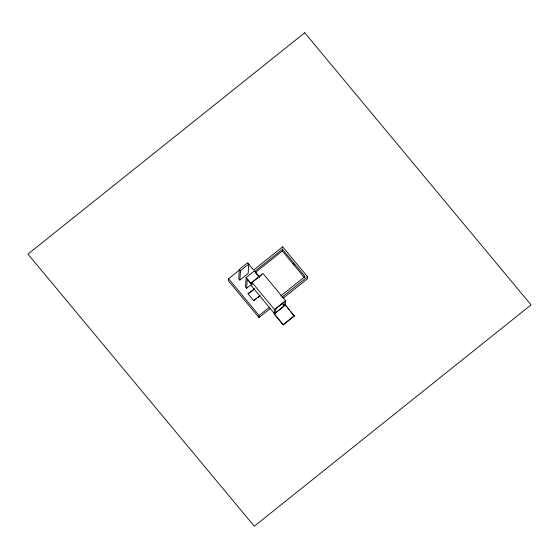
<?xml version="1.0" encoding="UTF-8"?>
<svg xmlns="http://www.w3.org/2000/svg" width="559" height="559" viewBox="0 0 559 559"><rect width="100%" height="100%" fill="white"/><g stroke="black" fill="none" stroke-linecap="round" stroke-linejoin="round"><path stroke-width="0.84" d="M239.259 270.2L228.568 278.745L228.421 280.828L258.978 317.561L270.416 308.421M239.357 269.368L238.707 278.724L239.832 280.087L248.14 273.442L248.79 264.093L247.658 262.73L239.357 269.368L240.489 270.731L239.832 280.087M259.676 277.173L254.45 270.891L246.149 277.537L245.492 286.886L246.624 288.248L251.732 284.161M246.624 288.248L247.253 279.241L251.885 284.81M251.871 282.302L251.606 286.11L274.238 313.326L275.622 312.222L275.86 308.757L284.168 302.119L283.923 305.577L285.307 304.473L285.572 300.665L262.94 273.449L251.871 282.302L274.504 309.518L274.238 313.326M258.978 317.561L259.124 315.486L228.568 278.745M274.189 314.018L285.286 304.823L294.313 316.052L283.238 324.905L274.189 314.018L276.789 311.936M304.382 277.585L282.288 251.019L282.407 249.286L254.729 271.415L259.509 277.159M282.568 248.203L282.658 246.819L253.604 270.06L247.944 263.254M283.238 324.905L274.21 313.676M288.989 309.651L285.286 304.823M293.042 263.939L293.091 263.247L294.216 264.61L294.174 265.301M282.658 246.819L307.555 276.754L307.415 278.829L283.196 298.199M240.489 270.731L248.79 264.093M255.288 272.61L282.288 251.019M253.227 281.54L257.699 277.97M258.978 276.943L261.528 274.902M256.546 298.632L253.653 300.602L248 293.796L254.618 288.507M253.653 300.602L260.277 295.306M280.744 295.935L305.039 276.495L282.407 249.286M259.124 315.486L269.214 307.415M281.995 297.192L307.555 276.754M274.504 309.518L285.572 300.665M278.096 310.895L285.258 305.165M283.266 324.555L294.334 315.702M248 293.796L254.499 289.373M257.985 297.654L259.432 296.668M290.582 311.573L294.313 316.052M282.267 303.586L283.923 305.577M255.561 272.603L257.098 274.455M246.149 277.537L251.892 284.44M304.718 32.764L27.95 254.1L254.282 526.236L531.05 304.9L304.718 32.764"/></g></svg>
